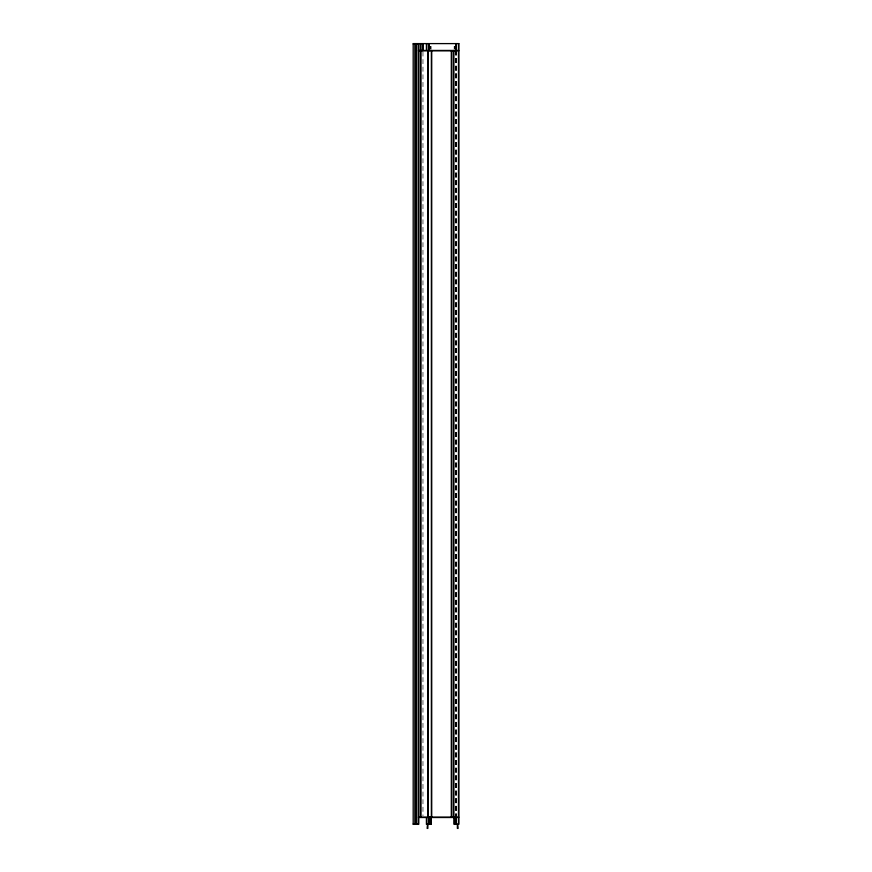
<?xml version="1.0" encoding="UTF-8"?>
<svg xmlns="http://www.w3.org/2000/svg" width="872" height="872" viewBox="0 0 872 872"><rect width="100%" height="100%" fill="white"/><g stroke="black" fill="none" stroke-linecap="round" stroke-linejoin="round"><path stroke-width="0.65" stroke-dasharray="4.36 3.27" d="M456.361 50.772L456.329 815.832M456.176 50.772L456.176 815.832M455.849 50.772L455.849 815.832M455.653 50.772L455.685 815.832M454.377 46.325L454.377 49.05M454.181 46.325L454.181 49.05M430.986 46.325L430.986 49.05M430.79 46.325L430.79 49.05M430.594 46.325L430.594 49.05M422.964 51.775L422.964 815.832"/><path stroke-width="1.31" d="M413.186 43.927L418.407 43.927M418.734 50.445L426.419 50.445L426.419 43.6M458.487 50.445L426.746 50.445L426.746 43.6M418.407 50.772L458.814 50.772M418.407 817.195L458.814 817.195M413.186 824.029L418.407 824.029L418.407 43.6M458.487 43.6L458.487 817.195M456.209 43.6L456.209 50.772M456.209 817.195L456.209 824.356L454.181 824.356L454.181 817.195M455.816 43.6L455.816 50.772M455.882 817.195L455.882 824.356M454.966 817.195L454.966 824.356M454.574 817.195L454.574 824.356M454.377 817.195L454.377 824.356M453.789 50.445L453.789 817.511M453.462 50.772L453.462 817.195M451.707 50.772L451.707 817.195M451.315 50.772L451.315 817.195M431.695 50.772L431.695 817.195M431.368 50.445L431.368 817.511M430.986 817.195L430.986 824.356L428.566 824.356L428.566 817.554M430.79 817.195L430.79 824.356M430.594 817.195L430.594 824.356M430.201 817.195L430.201 824.356M429.286 43.6L429.286 50.772M429.286 817.195L429.286 824.356M428.959 43.6L428.959 50.413M428.959 817.195L428.959 824.356M428.762 817.554L428.762 824.356M428.185 50.445L428.185 817.511M427.858 50.772L427.858 817.195M422.964 43.6L422.964 50.413M422.702 43.6L422.702 50.772M420.882 43.6L420.882 817.195M420.489 43.6L420.489 817.195M418.734 43.6L418.734 817.195M416.576 43.927L416.576 824.029M416.38 43.927L416.38 824.029M416.053 43.927L416.053 824.029M415.672 43.927L415.672 824.029M415.345 43.927L415.345 824.029M415.148 43.927L415.148 824.029M458.814 43.6L413.186 43.6L413.186 824.356L418.734 824.356L418.734 817.511L426.419 817.511L426.419 824.356L427.531 824.356L427.138 828.4L427.858 828.4L427.858 824.029L426.746 824.029L426.746 817.511L458.487 817.511L458.487 824.029L457.375 824.029L457.375 828.4L458.094 828.4L457.702 824.356L458.814 824.356L458.814 43.6"/></g></svg>
